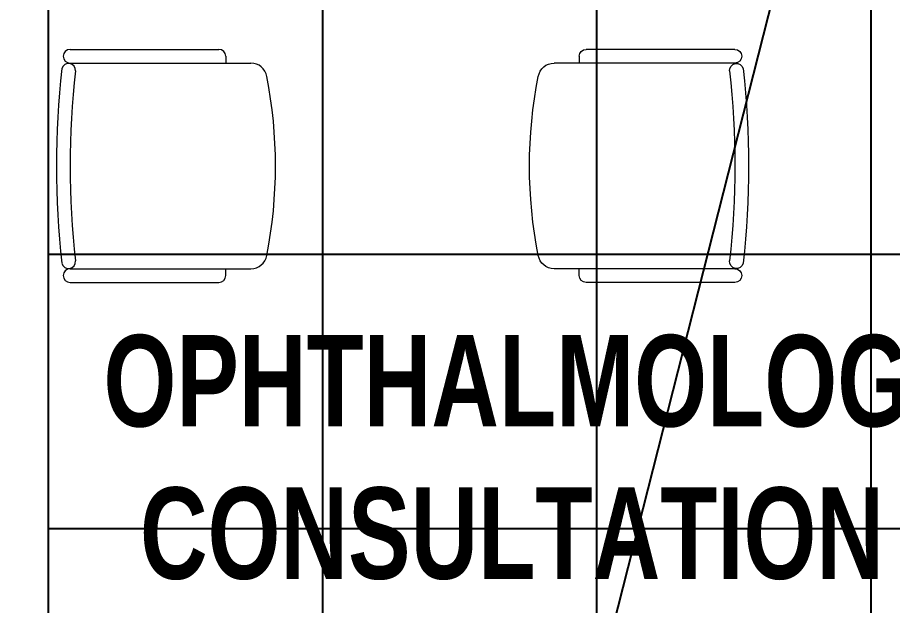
# Model space of a CAD drawing. Extents: x -12260 to 57327, y -29287 to 19916.
# Drawn here: x 10208 to 12123, y -5529 to -4242 of the extents above; entities that cross this region are included whole.
import ezdxf
from ezdxf import colors
from ezdxf.entities.mleader import LeaderData, LeaderLine
from ezdxf.math import Vec2, Vec3

# ---------------------------------------------------------------- set-up
doc = ezdxf.new("R2010")
doc.units = 0
doc.header["$LTSCALE"] = 0.25
doc.linetypes.add('DASHDOT', pattern=[25.4, 12.7, -6.35, 0, -6.35])
for name, color, linetype, lineweight in [('01-First Floor$0$72_EGR_BASE_TEXT', 252, 'Continuous', 5), ('01-First Floor$0$LOADING', 253, 'Continuous', 5), ('01-First Floor$0$Walls', 251, 'Continuous', 5), ('E-LITE-CLNG-CNDT', 6, 'DASHDOT', 35), ('T-DATA-TEXT', 2, 'Continuous', 25)]:
    doc.layers.add(name, color=color, linetype=linetype, lineweight=lineweight)
doc.layers.add('01-First Floor$0$FALSE CEILING', color=251, linetype='Continuous')
doc.layers.add('01-First Floor$0$TME-NON MEDICAL FURNITURE', color=242, linetype='Continuous')
doc.styles.add('01-First Floor$0$X3G_ENTITY_9EC9', font='swisscl.ttf', dxfattribs={"height": 0.2})
doc.styles.add('DC_Elc_Romans', font='elc_romans.shx', dxfattribs={"width": 0.7})

# ---------------------------------------------------------------- blocks, each defined once
blk = doc.blocks.new('01-First Floor$0$GF21016-P')
at = {"layer": '01-First Floor$0$LOADING', "extrusion": (-1.24384e-09, -1.20261e-09, -1)}
for p, q in [((0.0128, 0.0179), (0.0128, 0.4136)), ((0.4628, 0.0179), (0.4628, 0.4136)), ((-0.0022, 0.3585), (0.0128, 0.3585)), ((0.4778, 0.3585), (0.4628, 0.3585)), ((-0.0172, 0.0179), (-0.0172, 0.3435)), ((0.4928, 0.0179), (0.4928, 0.3435)), ((0.4778, 0.0029), (0.4778, 0.0029))]:
    blk.add_line(p, q, dxfattribs=at)
for centre, radius, start, end in [((-0.2378, -0.5362), 1.0036, 78.7568, 101.2432), ((-0.0478, 0.4136), 0.035, 0, 80.6557), ((-0.4278, 0.4136), 0.035, 99.3443, 180), ((0.0022, 0.3435), 0.015, 0, 90), ((-0.4778, 0.3435), 0.015, 90, 180), ((-0.0284, 0.0145), 0.015, 284.3864, 95.5209), ((-0.2378, 1.8928), 1.8749, 263.6341, 276.3659), ((-0.4471, 0.0145), 0.015, 84.4791, 255.6136), ((0.0022, 0.0179), 0.015, 270, 0), ((0.0022, 0.0179), 0.015, 180, 270), ((-0.2378, 1.8734), 1.8855, 263.5119, 276.4881), ((-0.4778, 0.0179), 0.015, 270, 0), ((-0.4778, 0.0179), 0.015, 180, 270)]:
    blk.add_arc(centre, radius, start, end, dxfattribs=at)
blk = doc.blocks.new('01-First Floor')
at = {"layer": '01-First Floor$0$FALSE CEILING', "linetype": 'Continuous'}
for p, q in [((10876, -7160), (10876, -2810)), ((11476, -7160), (11476, -2810)), ((12076, -7160), (12076, -2810)), ((10276, -4760), (14276, -4760)), ((10276, -5360), (14276, -5360))]:
    blk.add_line(p, q, dxfattribs=at)
at = {"layer": '01-First Floor$0$FALSE CEILING'}
blk.add_lwpolyline([(14276, -7160), (10276, -7160), (10276, -2810), (14276, -2810)], close=True, dxfattribs=at)
at = {"layer": '01-First Floor$0$Walls'}
blk.add_line((10276, -2810), (10276, -7160), dxfattribs=at)
at = {"layer": '01-First Floor$0$TME-NON MEDICAL FURNITURE', "color": 1, "extrusion": (-1.86519e-05, 4.75185e-05, 1), "xscale": -1000.000000000003, "yscale": 1000.000000000004, "zscale": -1000.000000000003, "rotation": 270.0000250975433}
blk.add_blockref('01-First Floor$0$GF21016-P', (10305.3, -4804.9, -0.6), dxfattribs=at)
at = {"layer": '01-First Floor$0$TME-NON MEDICAL FURNITURE', "color": 1, "extrusion": (1.86519e-05, 4.75185e-05, 1), "xscale": 1000.000000000003, "yscale": 1000.000000000003, "zscale": -1000.000000000001, "rotation": 89.9999749024567}
blk.add_blockref('01-First Floor$0$GF21016-P', (11795.9, -4804.9, -0.2), dxfattribs=at)
at = {"layer": '01-First Floor$0$72_EGR_BASE_TEXT', "insert": (11347.2, -4937, -0.1), "char_height": 200, "width": 1796.52, "attachment_point": 2, "style": '01-First Floor$0$X3G_ENTITY_9EC9'}
blk.add_mtext('{\\fSwis721 LtCn BT|b1|i0|c0|p34;OPHTHALMOLOGY CONSULTATION / EXAMINATION ROOM}', dxfattribs=at)

msp = doc.modelspace()

# ---------------------------------------------------------------- block references
at = {"layer": 'E-LITE-CLNG-CNDT'}
msp.add_blockref('01-First Floor', (0, 0), dxfattribs=at)

# ---------------------------------------------------------------- leaders
at = {"layer": 'T-DATA-TEXT'}
ml = msp.add_multileader_mtext('Standard', dxfattribs=at)
ml.set_content('DOWN TO FIRE ALARM\\PCONTROL PANEL', color=256, style='DC_Elc_Romans')
ml.set_leader_properties(color=45)
ml.build(insert=Vec2(0, 0))
ml.multileader.update_dxf_attribs({"dogleg_length": 2, "arrow_head_size": 200, "scale": 100})
ctx = ml.context
ctx.base_point, ctx.scale, ctx.char_height, ctx.arrow_head_size, ctx.landing_gap_size, ctx.plane_origin = Vec3(8373.5, -6377.9), 100, 200, 200, 200, Vec3(6790.6, 3535.7)
ctx.text_align_type = 2
notes = []
notes.append((ctx, [(1, (1, 1, 0), (11306.8, -6377.9), (-1, 0), 200, [(0, [(12364.3, -2771), (12224, -2771)], 0, [])])]))
ctx.mtext.insert, ctx.mtext.alignment, ctx.mtext.flow_direction = Vec3(10906.8, -6277.9), 3, 5
for ctx, leaders in notes:
    for number, flags, end, landing, length, lines in leaders:
        leader = LeaderData()
        leader.index, (leader.has_last_leader_line, leader.has_dogleg_vector, leader.attachment_direction) = number, flags
        leader.last_leader_point, leader.dogleg_vector, leader.dogleg_length = Vec3(end), Vec3(landing), length
        for number, points, colour, breaks in lines:
            line = LeaderLine()
            line.index, line.vertices, line.color, line.breaks = number, Vec3.list(points), colors.encode_raw_color(colour), breaks
            leader.lines.append(line)
        ctx.leaders.append(leader)

doc.saveas('drawing.dxf')
